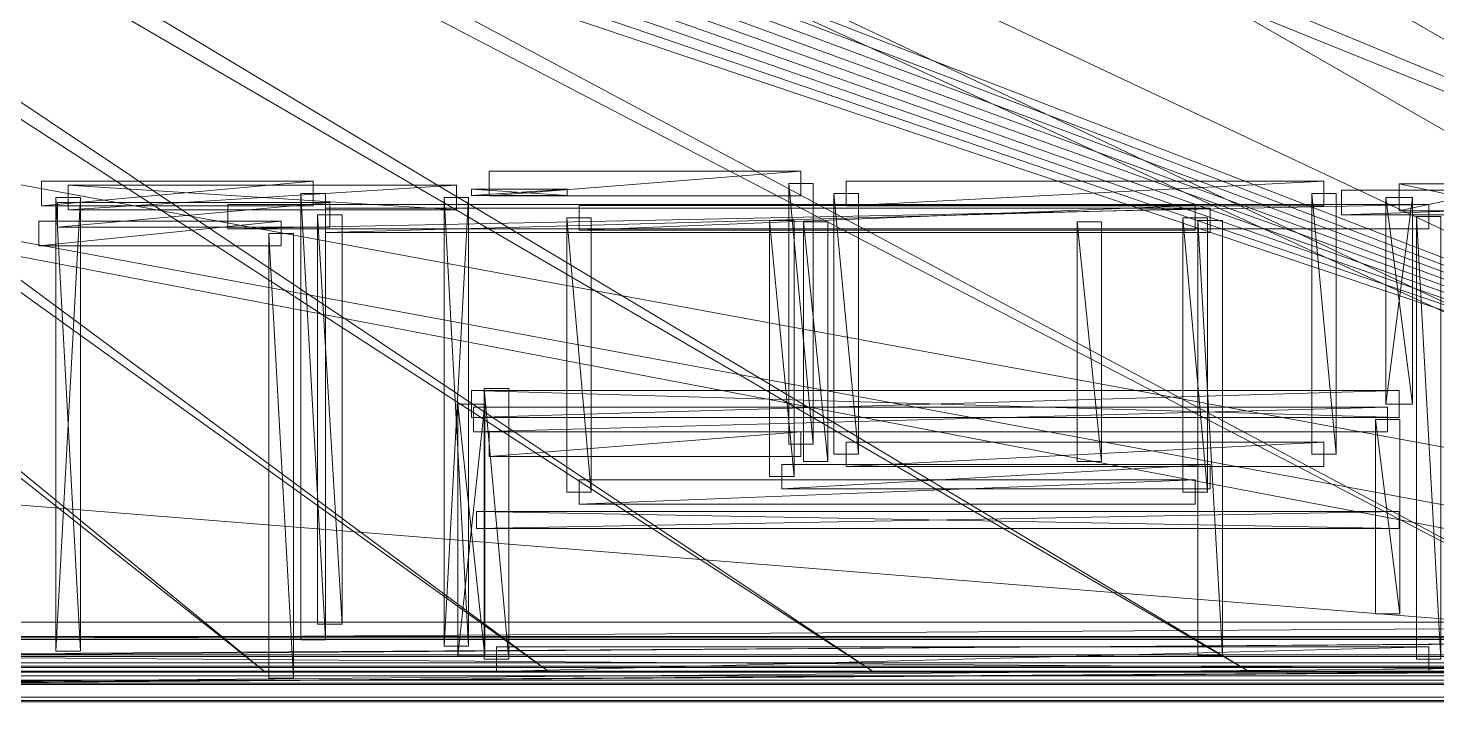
# Model space of a CAD drawing. Header units: millimetres. Extents: x -207 to 60078, y -249 to 35796.
# Drawn here: x 33414 to 44896, y -249 to 5243 of the extents above; entities that cross this region are included whole.
import ezdxf

# ---------------------------------------------------------------- set-up
doc = ezdxf.new("R2010")
doc.units = ezdxf.units.MM
for name, color, linetype, lineweight, true_color in [('F01_DOORS', 7, 'Continuous', 18, 0xb07c4b), ('F01_SLABS', 7, 'Continuous', 18, 0xa6b7af), ('F01_WALLS', 7, 'Continuous', 18, 0xc4ccd5), ('F02_SLABS', 7, 'Continuous', 18, 0xa6b7af), ('F02_WALLS', 7, 'Continuous', 18, 0xc4ccd5), ('F03_SLABS', 7, 'Continuous', 18, 0xa6b7af), ('F03_WALLS', 7, 'Continuous', 18, 0xc4ccd5), ('F04_SLABS', 7, 'Continuous', 18, 0xa6b7af), ('F04_WALLS', 7, 'Continuous', 18, 0xc4ccd5), ('F07_SLABS', 7, 'Continuous', 18, 0xa6b7af), ('F07_WALLS', 7, 'Continuous', 18, 0xc4ccd5), ('F08_SLABS', 7, 'Continuous', 18, 0xa6b7af), ('F08_WALLS', 7, 'Continuous', 18, 0xc4ccd5)]:
    doc.layers.add(name, color=color, linetype=linetype, lineweight=lineweight, true_color=true_color)

msp = doc.modelspace()

# ---------------------------------------------------------------- meshes
at = {"layer": 'F01_DOORS'}
mesh = msp.add_polyface(dxfattribs=at)
corners = [(37027, 3879, 2200), (37027, 3929, 2200), (37027, 3879), (37808, 3879), (37027, 3929), (37808, 3929, 2200), (37808, 3879, 2200), (37808, 3929)]
mesh.append_faces([[corners[k] for k in face] for face in [(0, 1, 2), (3, 0, 2), (2, 1, 4), (4, 3, 2), (0, 5, 1), (6, 0, 3), (6, 5, 0), (1, 5, 4), (7, 3, 4), (4, 5, 7), (7, 6, 3), (5, 6, 7)]])
at = {"layer": 'F01_SLABS'}
mesh = msp.add_polyface(dxfattribs=at)
corners = [(33281, 0, -240), (35336, 0, -240), (35336, 0), (33281, 0), (37651, 0, -240), (37651, 0), (40296, 0, -240), (40296, 0), (19514, 13886, -240), (43360, 0, -240), (19514, 13886), (43360, 0), (19701, 14181, -240), (46971, 0, -240), (19701, 14181), (46971, 0), (19873, 14484, -240), (51313, 0, -240), (19873, 14484), (51313, 0), (20030, 14796, -240), (56662, 0, -240), (20030, 14796), (56662, 0), (20171, 15115, -240), (60000, 1234, -240), (20171, 15115), (60000, 1234), (20297, 15440, -240), (60000, 3761, -240), (20297, 15440), (60000, 3761), (20406, 15772, -240), (60000, 6214, -240), (20406, 15772), (60000, 6214), (20499, 16108, -240), (20576, 16449, -240), (60000, 8607, -240), (20499, 16108), (60000, 8607), (20576, 16449), (20635, 16792, -240), (60000, 10953, -240), (60000, 10953), (20635, 16792), (20678, 17139, -240), (60000, 13266, -240), (60000, 13266), (20678, 17139), (20704, 17487, -240), (60000, 15556, -240), (60000, 15556), (20704, 17487), (20712, 17836, -240), (60000, 17836, -240), (60000, 17836), (20712, 17836)]
mesh.append_faces([[corners[k] for k in face] for face in [(0, 1, 2), (0, 2, 3), (1, 4, 5), (1, 5, 2), (4, 6, 7), (4, 7, 5), (8, 9, 6), (10, 7, 11), (6, 9, 11), (6, 11, 7), (12, 13, 9), (14, 11, 15), (9, 13, 15), (9, 15, 11), (16, 17, 13), (18, 15, 19), (13, 17, 19), (13, 19, 15), (20, 21, 17), (22, 19, 23), (17, 21, 23), (17, 23, 19), (24, 25, 21), (26, 23, 27), (21, 25, 27), (21, 27, 23), (28, 29, 25), (30, 27, 31), (25, 29, 31), (25, 31, 27), (32, 33, 29), (34, 31, 35), (29, 33, 35), (29, 35, 31), (36, 37, 38), (36, 38, 33), (39, 35, 40), (39, 40, 41), (33, 38, 40), (33, 40, 35), (37, 42, 43), (37, 43, 38), (41, 40, 44), (41, 44, 45), (38, 43, 44), (38, 44, 40), (42, 46, 47), (42, 47, 43), (45, 44, 48), (45, 48, 49), (43, 47, 48), (43, 48, 44), (46, 50, 51), (46, 51, 47), (49, 48, 52), (49, 52, 53), (47, 51, 52), (47, 52, 48), (50, 54, 55), (50, 55, 51), (53, 52, 56), (53, 56, 57), (51, 55, 56), (51, 56, 52)]])
mesh = msp.add_polyface(dxfattribs=at)
corners = [(20990, 0, -240), (22038, 0, -240), (22038, 0), (23136, 0, -240), (23136, 0), (16954, 11566, -240), (24293, 0, -240), (16954, 11566), (24293, 0), (17258, 11738, -240), (25520, 0, -240), (17258, 11738), (25520, 0), (17553, 11924, -240), (26831, 0, -240), (17553, 11924), (26831, 0), (17838, 12125, -240), (18113, 12340, -240), (28240, 0, -240), (17838, 12125), (28240, 0), (18113, 12340), (18377, 12568, -240), (29768, 0, -240), (29768, 0), (18377, 12568), (18630, 12808, -240), (31438, 0, -240), (31438, 0), (18630, 12808), (18871, 13061, -240), (33281, 0, -240), (33281, 0), (18871, 13061), (19099, 13325, -240), (35336, 0, -240), (35336, 0), (19099, 13325), (19313, 13600, -240), (37651, 0, -240), (37651, 0), (19313, 13600), (19514, 13886, -240), (40296, 0, -240), (40296, 0), (19514, 13886), (19701, 14181, -240), (43360, 0, -240), (43360, 0), (19701, 14181), (19873, 14484, -240), (46971, 0, -240), (46971, 0), (19873, 14484), (20030, 14796, -240), (51313, 0, -240), (51313, 0), (20030, 14796), (20171, 15115, -240), (56662, 0, -240), (56662, 0), (20171, 15115), (20297, 15440, -240), (60000, 1234, -240), (60000, 1234), (20297, 15440), (20406, 15772, -240), (60000, 3761, -240), (60000, 3761), (20406, 15772), (20499, 16108, -240), (60000, 6214, -240)]
mesh.append_faces([[corners[k] for k in face] for face in [(0, 1, 2), (1, 3, 4), (1, 4, 2), (5, 6, 3), (7, 4, 8), (3, 6, 8), (3, 8, 4), (9, 10, 6), (11, 8, 12), (6, 10, 12), (6, 12, 8), (13, 14, 10), (15, 12, 16), (10, 14, 16), (10, 16, 12), (17, 18, 19), (17, 19, 14), (20, 16, 21), (20, 21, 22), (14, 19, 21), (14, 21, 16), (18, 23, 24), (18, 24, 19), (22, 21, 25), (22, 25, 26), (19, 24, 25), (19, 25, 21), (23, 27, 28), (23, 28, 24), (26, 25, 29), (26, 29, 30), (24, 28, 29), (24, 29, 25), (27, 31, 32), (27, 32, 28), (30, 29, 33), (30, 33, 34), (28, 32, 33), (28, 33, 29), (31, 35, 36), (31, 36, 32), (34, 33, 37), (34, 37, 38), (35, 39, 40), (35, 40, 36), (38, 37, 41), (38, 41, 42), (39, 43, 44), (39, 44, 40), (42, 41, 45), (42, 45, 46), (43, 47, 48), (46, 49, 50), (47, 51, 52), (50, 53, 54), (51, 55, 56), (54, 57, 58), (55, 59, 60), (58, 61, 62), (59, 63, 64), (62, 65, 66), (63, 67, 68), (66, 69, 70), (67, 71, 72)]])
at = {"layer": 'F01_WALLS'}
mesh = msp.add_polyface(dxfattribs=at)
corners = [(33740, 3763, 4554), (33740, 3963, 4554), (33740, 3763), (36904, 3763), (33740, 3963), (36904, 3963, 4554), (36904, 3763, 4554), (36904, 3963)]
mesh.append_faces([[corners[k] for k in face] for face in [(0, 1, 2), (3, 0, 2), (2, 1, 4), (4, 3, 2), (0, 5, 1), (6, 0, 3), (6, 5, 0), (1, 5, 4), (7, 3, 4), (4, 5, 7), (7, 6, 3), (5, 6, 7)]])
mesh = msp.add_polyface(dxfattribs=at)
corners = [(44589, 3753, 4554), (44589, 3973, 4554), (44589, 3753), (45616, 3753), (44589, 3973), (45616, 3973, 4554), (45616, 3753, 4554), (45616, 3973)]
mesh.append_faces([[corners[k] for k in face] for face in [(0, 1, 2), (3, 0, 2), (2, 1, 4), (4, 3, 2), (0, 5, 1), (6, 0, 3), (6, 5, 0), (1, 5, 4), (7, 3, 4), (4, 5, 7), (7, 6, 3), (5, 6, 7)]])
mesh = msp.add_polyface(dxfattribs=at)
corners = [(33840, 164, 4554), (33640, 164, 4554), (33840, 164), (33840, 3863), (33640, 164), (33640, 3863, 4554), (33840, 3863, 4554), (33640, 3863)]
mesh.append_faces([[corners[k] for k in face] for face in [(0, 1, 2), (3, 0, 2), (2, 1, 4), (4, 3, 2), (0, 5, 1), (6, 0, 3), (6, 5, 0), (1, 5, 4), (7, 3, 4), (4, 5, 7), (7, 6, 3), (5, 6, 7)]])
mesh = msp.add_polyface(dxfattribs=at)
corners = [(36804, 3863, 4554), (37004, 3863, 4554), (36804, 3863), (36804, 205), (37004, 3863), (37004, 205, 4554), (36804, 205, 4554), (37004, 205)]
mesh.append_faces([[corners[k] for k in face] for face in [(0, 1, 2), (3, 0, 2), (2, 1, 4), (4, 3, 2), (0, 5, 1), (6, 0, 3), (6, 5, 0), (1, 5, 4), (7, 3, 4), (4, 5, 7), (7, 6, 3), (5, 6, 7)]])
mesh = msp.add_polyface(dxfattribs=at)
corners = [(44699, 2178, 4554), (44479, 2178, 4554), (44699, 2178), (44699, 3863), (44479, 2178), (44479, 3863, 4554), (44699, 3863, 4554), (44479, 3863)]
mesh.append_faces([[corners[k] for k in face] for face in [(0, 1, 2), (3, 0, 2), (2, 1, 4), (4, 3, 2), (0, 5, 1), (6, 0, 3), (6, 5, 0), (1, 5, 4), (7, 3, 4), (4, 5, 7), (7, 6, 3), (5, 6, 7)]])
mesh = msp.add_polyface(dxfattribs=at)
corners = [(37027, 2068, 4554), (37027, 2288, 4554), (37027, 2068), (44589, 2068), (37027, 2288), (44589, 2288, 4554), (44589, 2068, 4554), (44589, 2288)]
mesh.append_faces([[corners[k] for k in face] for face in [(0, 1, 2), (3, 0, 2), (2, 1, 4), (4, 3, 2), (0, 5, 1), (6, 0, 3), (6, 5, 0), (1, 5, 4), (7, 3, 4), (4, 5, 7), (7, 6, 3), (5, 6, 7)]])
mesh = msp.add_polyface(dxfattribs=at)
corners = [(37137, 123, 4554), (36917, 123, 4554), (37137, 123), (37137, 2178), (36917, 123), (36917, 2178, 4554), (37137, 2178, 4554), (36917, 2178)]
mesh.append_faces([[corners[k] for k in face] for face in [(0, 1, 2), (3, 0, 2), (2, 1, 4), (4, 3, 2), (0, 5, 1), (6, 0, 3), (6, 5, 0), (1, 5, 4), (7, 3, 4), (4, 5, 7), (7, 6, 3), (5, 6, 7)]])
mesh = msp.add_polyface(dxfattribs=at)
corners = [(37068, 1163, 4554), (37068, 1303, 4554), (37068, 1163), (44589, 1163), (37068, 1303), (44589, 1303, 4554), (44589, 1163, 4554), (44589, 1303)]
mesh.append_faces([[corners[k] for k in face] for face in [(0, 1, 2), (3, 0, 2), (2, 1, 4), (4, 3, 2), (0, 5, 1), (6, 0, 3), (6, 5, 0), (1, 5, 4), (7, 3, 4), (4, 5, 7), (7, 6, 3), (5, 6, 7)]])
mesh = msp.add_polyface(dxfattribs=at)
corners = [(53342, 283, 4554), (53342, -37, 4554), (53342, 283), (9658, 283), (53342, -37), (9658, -37, 4554), (9658, 283, 4554), (9658, -37)]
mesh.append_faces([[corners[k] for k in face] for face in [(0, 1, 2), (3, 0, 2), (2, 1, 4), (4, 3, 2), (0, 5, 1), (6, 0, 3), (6, 5, 0), (1, 5, 4), (7, 3, 4), (4, 5, 7), (7, 6, 3), (5, 6, 7)]])
at = {"layer": 'F02_SLABS'}
mesh = msp.add_polyface(dxfattribs=at)
corners = [(53034, 35332, 4584), (53034, 32593, 4584), (19084, 22129, 4584), (19084, 22129, 4834), (53034, 32593, 4834), (53034, 35332, 4834), (53321, 4099, 4584), (55084, 32593, 4584), (55084, 32593, 4834), (53321, 4099, 4834), (19625, 21375, 4834), (19744, 21176, 4834), (19857, 20974, 4584), (19744, 21176, 4584), (19857, 20974, 4834), (19963, 20767, 4584), (19963, 20767, 4834), (20062, 20557, 4584), (20062, 20557, 4834), (20154, 20344, 4584), (20154, 20344, 4834), (20239, 20129, 4584), (20239, 20129, 4834), (20318, 19910, 4584), (20318, 19910, 4834), (20389, 19689, 4584), (20389, 19689, 4834), (20452, 19466, 4584), (20452, 19466, 4834), (20509, 19241, 4584), (20509, 19241, 4834), (20558, 19014, 4584), (20558, 19014, 4834), (20599, 18786, 4584), (20599, 18786, 4834), (20633, 18556, 4584), (20633, 18556, 4834), (20660, 18326, 4584), (20660, 18326, 4834), (20679, 18095, 4584), (20679, 18095, 4834), (20690, 17863, 4584), (20690, 17863, 4834), (55084, 4099, 4584), (55084, 4099, 4834)]
mesh.append_faces([[corners[k] for k in face] for face in [(0, 1, 2), (3, 4, 5), (6, 1, 7), (8, 4, 9), (4, 10, 11), (12, 13, 1), (4, 11, 14), (15, 12, 1), (4, 14, 16), (17, 15, 1), (4, 16, 18), (19, 17, 1), (4, 18, 20), (21, 19, 1), (4, 20, 22), (23, 21, 1), (4, 22, 24), (25, 23, 1), (4, 24, 26), (27, 25, 1), (4, 26, 28), (29, 27, 1), (4, 28, 30), (31, 29, 1), (4, 30, 32), (33, 31, 1), (4, 32, 34), (35, 33, 1), (4, 34, 36), (37, 35, 1), (4, 36, 38), (39, 37, 1), (4, 38, 40), (41, 39, 1), (4, 40, 42), (43, 7, 8, 44), (7, 1, 4, 8), (1, 0, 5, 4)]])
mesh = msp.add_polyface(dxfattribs=at)
corners = [(55084, 32593, 4584), (55084, 4099, 4584), (53321, 4099, 4584), (53321, 4099, 4834), (55084, 4099, 4834), (55084, 32593, 4834), (53034, 32593, 4584), (20690, 17863, 4584), (20690, 17863, 4834), (53034, 32593, 4834), (19229, 13314, 4584), (53321, 134, 4584), (53321, 134, 4834), (19229, 13314, 4834), (19963, 14494, 4584), (20062, 14704, 4584), (20154, 14917, 4584), (20154, 14917, 4834), (20062, 14704, 4834), (20239, 15133, 4584), (20239, 15133, 4834), (20318, 15351, 4584), (20318, 15351, 4834), (20389, 15572, 4584), (20389, 15572, 4834), (20452, 15795, 4584), (20452, 15795, 4834), (20509, 16021, 4584), (20509, 16021, 4834), (20558, 16247, 4584), (20558, 16247, 4834), (20599, 16476, 4584), (20599, 16476, 4834), (20633, 16705, 4584), (20633, 16705, 4834), (20660, 16936, 4584), (20660, 16936, 4834), (20679, 17167, 4584), (20679, 17167, 4834), (20690, 17399, 4584), (20690, 17399, 4834), (20694, 17631, 4584), (20694, 17631, 4834), (9709, 134, 4584), (9709, 134, 4834)]
mesh.append_faces([[corners[k] for k in face] for face in [(0, 1, 2), (3, 4, 5), (6, 2, 7), (8, 3, 9), (10, 2, 11), (12, 3, 13), (14, 15, 2), (15, 16, 2), (3, 17, 18), (16, 19, 2), (3, 20, 17), (19, 21, 2), (3, 22, 20), (21, 23, 2), (3, 24, 22), (23, 25, 2), (3, 26, 24), (25, 27, 2), (3, 28, 26), (27, 29, 2), (3, 30, 28), (29, 31, 2), (3, 32, 30), (31, 33, 2), (3, 34, 32), (33, 35, 2), (3, 36, 34), (35, 37, 2), (3, 38, 36), (37, 39, 2), (3, 40, 38), (7, 2, 41), (42, 3, 8), (39, 41, 2), (3, 42, 40), (43, 11, 12, 44), (11, 2, 3, 12), (2, 1, 4, 3)]])
mesh = msp.add_polyface(dxfattribs=at)
corners = [(53321, 134, 4584), (9709, 134, 4584), (17920, 12005, 4584), (17920, 12005, 4834), (9709, 134, 4834), (53321, 134, 4834), (18101, 12149, 4584), (18101, 12149, 4834), (18278, 12299, 4584), (18278, 12299, 4834), (18450, 12455, 4584), (18450, 12455, 4834), (18617, 12617, 4584), (18617, 12617, 4834), (18778, 12783, 4584), (18778, 12783, 4834), (18934, 12955, 4584), (18934, 12955, 4834), (19084, 13132, 4584), (19084, 13132, 4834), (19229, 13314, 4584), (19229, 13314, 4834), (19367, 13500, 4584), (53321, 4099, 4584), (53321, 4099, 4834), (19367, 13500, 4834), (19499, 13691, 4584), (19499, 13691, 4834), (19625, 13886, 4584), (19625, 13886, 4834), (19744, 14085, 4584), (19744, 14085, 4834), (19857, 14288, 4584), (19857, 14288, 4834), (19963, 14494, 4584), (19963, 14494, 4834), (20062, 14704, 4834), (20690, 17863, 4584), (20694, 17631, 4584), (20694, 17631, 4834), (20690, 17863, 4834), (20690, 17399, 4584), (20690, 17399, 4834), (20679, 17167, 4584), (20679, 17167, 4834), (20660, 16936, 4584), (20660, 16936, 4834), (20633, 16705, 4584), (20633, 16705, 4834), (20599, 16476, 4584), (20599, 16476, 4834), (20679, 18095, 4584), (20679, 18095, 4834)]
mesh.append_faces([[corners[k] for k in face] for face in [(0, 1, 2), (3, 4, 5), (0, 2, 6), (7, 3, 5), (0, 6, 8), (9, 7, 5), (0, 8, 10), (11, 9, 5), (0, 10, 12), (13, 11, 5), (0, 12, 14), (15, 13, 5), (0, 14, 16), (17, 15, 5), (0, 16, 18), (19, 17, 5), (0, 18, 20), (21, 19, 5), (20, 22, 23), (24, 25, 21), (22, 26, 23), (24, 27, 25), (26, 28, 23), (24, 29, 27), (28, 30, 23), (24, 31, 29), (30, 32, 23), (24, 33, 31), (32, 34, 23), (24, 35, 33), (24, 36, 35), (37, 38, 39, 40), (38, 41, 42, 39), (41, 43, 44, 42), (43, 45, 46, 44), (45, 47, 48, 46), (47, 49, 50, 48), (51, 37, 40, 52)]])
at = {"layer": 'F02_WALLS'}
mesh = msp.add_polyface(dxfattribs=at)
corners = [(37171, 4077, 4834), (39713, 4077, 4834), (37171, 3877, 4834), (37171, 3877, 9511), (39713, 4077, 9511), (37171, 4077, 9511), (39713, 3877, 4834), (39713, 3877, 9511)]
mesh.append_faces([[corners[k] for k in face] for face in [(0, 1, 2), (3, 4, 5), (6, 2, 1), (4, 3, 7), (2, 6, 7, 3), (6, 1, 4, 7), (1, 0, 5, 4), (0, 2, 3, 5)]])
mesh = msp.add_polyface(dxfattribs=at)
corners = [(33523, 3995, 4834), (35737, 3995, 4834), (33523, 3795, 4834), (33523, 3795, 9511), (35737, 3995, 9511), (33523, 3995, 9511), (35737, 3795, 4834), (35737, 3795, 9511)]
mesh.append_faces([[corners[k] for k in face] for face in [(0, 1, 2), (3, 4, 5), (6, 2, 1), (4, 3, 7), (2, 6, 7, 3), (6, 1, 4, 7), (1, 0, 5, 4), (0, 2, 3, 5)]])
mesh = msp.add_polyface(dxfattribs=at)
corners = [(39813, 3977, 4834), (39813, 1851, 4834), (39613, 3977, 4834), (39613, 3977, 9511), (39813, 1851, 9511), (39813, 3977, 9511), (39613, 1851, 4834), (39613, 1851, 9511)]
mesh.append_faces([[corners[k] for k in face] for face in [(0, 1, 2), (3, 4, 5), (6, 2, 1), (4, 3, 7), (2, 6, 7, 3), (6, 1, 4, 7), (1, 0, 5, 4), (0, 2, 3, 5)]])
mesh = msp.add_polyface(dxfattribs=at)
corners = [(40082, 3995, 4834), (43976, 3995, 4834), (40082, 3795, 4834), (40082, 3795, 9511), (43976, 3995, 9511), (40082, 3995, 9511), (43976, 3795, 4834), (43976, 3795, 9511)]
mesh.append_faces([[corners[k] for k in face] for face in [(0, 1, 2), (3, 4, 5), (6, 2, 1), (4, 3, 7), (2, 6, 7, 3), (6, 1, 4, 7), (1, 0, 5, 4), (0, 2, 3, 5)]])
mesh = msp.add_polyface(dxfattribs=at)
corners = [(35837, 3895, 4834), (35837, 257, 4834), (35637, 3895, 4834), (35637, 3895, 9511), (35837, 257, 9511), (35837, 3895, 9511), (35637, 257, 4834), (35637, 257, 9511)]
mesh.append_faces([[corners[k] for k in face] for face in [(0, 1, 2), (3, 4, 5), (6, 2, 1), (4, 3, 7), (2, 6, 7, 3), (6, 1, 4, 7), (1, 0, 5, 4), (0, 2, 3, 5)]])
mesh = msp.add_polyface(dxfattribs=at)
corners = [(39982, 1769, 4834), (39982, 3895, 4834), (40182, 1769, 4834), (40182, 1769, 9511), (39982, 3895, 9511), (39982, 1769, 9511), (40182, 3895, 4834), (40182, 3895, 9511)]
mesh.append_faces([[corners[k] for k in face] for face in [(0, 1, 2), (3, 4, 5), (6, 2, 1), (4, 3, 7), (2, 6, 7, 3), (6, 1, 4, 7), (1, 0, 5, 4), (0, 2, 3, 5)]])
mesh = msp.add_polyface(dxfattribs=at)
corners = [(44076, 3895, 4834), (44076, 1769, 4834), (43876, 3895, 4834), (43876, 3895, 9511), (44076, 1769, 9511), (44076, 3895, 9511), (43876, 1769, 4834), (43876, 1769, 9511)]
mesh.append_faces([[corners[k] for k in face] for face in [(0, 1, 2), (3, 4, 5), (6, 2, 1), (4, 3, 7), (2, 6, 7, 3), (6, 1, 4, 7), (1, 0, 5, 4), (0, 2, 3, 5)]])
mesh = msp.add_polyface(dxfattribs=at)
corners = [(39713, 1751, 4834), (37171, 1751, 4834), (39713, 1951, 4834), (39713, 1951, 9511), (37171, 1751, 9511), (39713, 1751, 9511), (37171, 1951, 4834), (37171, 1951, 9511)]
mesh.append_faces([[corners[k] for k in face] for face in [(0, 1, 2), (3, 4, 5), (6, 2, 1), (4, 3, 7), (2, 6, 7, 3), (6, 1, 4, 7), (1, 0, 5, 4), (0, 2, 3, 5)]])
mesh = msp.add_polyface(dxfattribs=at)
corners = [(43976, 1669, 4834), (40082, 1669, 4834), (43976, 1869, 4834), (43976, 1869, 9511), (40082, 1669, 9511), (43976, 1669, 9511), (40082, 1869, 4834), (40082, 1869, 9511)]
mesh.append_faces([[corners[k] for k in face] for face in [(0, 1, 2), (3, 4, 5), (6, 2, 1), (4, 3, 7), (2, 6, 7, 3), (6, 1, 4, 7), (1, 0, 5, 4), (0, 2, 3, 5)]])
mesh = msp.add_polyface(dxfattribs=at)
corners = [(53321, -6, 4834), (9709, -6, 4834), (53321, 274, 4834), (53321, 274, 9511), (9709, -6, 9511), (53321, -6, 9511), (9709, 274, 4834), (9709, 274, 9511)]
mesh.append_faces([[corners[k] for k in face] for face in [(0, 1, 2), (3, 4, 5), (6, 2, 1), (4, 3, 7), (2, 6, 7, 3), (6, 1, 4, 7), (1, 0, 5, 4), (0, 2, 3, 5)]])
at = {"layer": 'F03_SLABS'}
mesh = msp.add_polyface(dxfattribs=at)
corners = [(55169, 3554, 9541), (53452, 3554, 9541), (43532, 27491, 9541), (43532, 27491, 9791), (53452, 3554, 9791), (55169, 3554, 9791), (53452, 260, 9541), (9794, 260, 9541), (22477, 5973, 9541), (22477, 5973, 9791), (9794, 260, 9791), (53452, 260, 9791), (43532, 5973, 9541), (43532, 5973, 9791), (4729, 4472, 9541), (4729, 4472, 9791), (3891, 32828, 9541), (22477, 27491, 9541), (22477, 27491, 9791), (3891, 32828, 9791), (53369, 35372, 9541), (53369, 32370, 9541), (53369, 32370, 9791), (53369, 35372, 9791), (55169, 32370, 9541), (55169, 32370, 9791), (5984, 35372, 9541), (5984, 35372, 9791)]
mesh.append_faces([[corners[k] for k in face] for face in [(0, 1, 2), (3, 4, 5), (6, 7, 8), (9, 10, 11), (8, 12, 6), (11, 13, 9), (8, 7, 14), (15, 10, 9), (14, 16, 17), (18, 19, 15), (20, 21, 2), (3, 22, 23), (2, 24, 0), (5, 25, 3), (12, 1, 6), (11, 4, 13), (14, 17, 8), (9, 18, 15), (20, 2, 17), (18, 3, 23), (1, 12, 2), (3, 13, 4), (17, 16, 26), (27, 19, 18), (2, 21, 24), (25, 22, 3), (17, 26, 20), (23, 27, 18), (20, 26, 27, 23), (26, 16, 19, 27), (16, 14, 15, 19), (14, 7, 10, 15), (7, 6, 11, 10), (6, 1, 4, 11), (1, 0, 5, 4), (0, 24, 25, 5), (24, 21, 22, 25), (21, 20, 23, 22), (8, 17, 18, 9), (17, 2, 3, 18), (2, 12, 13, 3), (12, 8, 9, 13)]])
at = {"layer": 'F03_WALLS'}
mesh = msp.add_polyface(dxfattribs=at)
corners = [(33653, 3821, 9791), (35872, 3821, 9791), (33653, 3621, 9791), (33653, 3621, 13849), (35872, 3821, 13849), (33653, 3821, 13849), (35872, 3621, 9791), (35872, 3621, 13849)]
mesh.append_faces([[corners[k] for k in face] for face in [(0, 1, 2), (3, 4, 5), (6, 2, 1), (4, 3, 7), (2, 6, 7, 3), (6, 1, 4, 7), (1, 0, 5, 4), (0, 2, 3, 5)]])
mesh = msp.add_polyface(dxfattribs=at)
corners = [(35972, 3721, 9791), (35972, 385, 9791), (35772, 3721, 9791), (35772, 3721, 13849), (35972, 385, 13849), (35972, 3721, 13849), (35772, 385, 9791), (35772, 385, 13849)]
mesh.append_faces([[corners[k] for k in face] for face in [(0, 1, 2), (3, 4, 5), (6, 2, 1), (4, 3, 7), (2, 6, 7, 3), (6, 1, 4, 7), (1, 0, 5, 4), (0, 2, 3, 5)]])
mesh = msp.add_polyface(dxfattribs=at)
corners = [(37044, 2153, 9791), (44495, 2153, 9791), (37044, 1953, 9791), (37044, 1953, 13849), (44495, 2153, 13849), (37044, 2153, 13849), (44495, 1953, 9791), (44495, 1953, 13849)]
mesh.append_faces([[corners[k] for k in face] for face in [(0, 1, 2), (3, 4, 5), (6, 2, 1), (4, 3, 7), (2, 6, 7, 3), (6, 1, 4, 7), (1, 0, 5, 4), (0, 2, 3, 5)]])
mesh = msp.add_polyface(dxfattribs=at)
corners = [(44395, 2053, 9791), (44595, 2053, 9791), (44595, 468, 9791), (44595, 468, 13849), (44595, 2053, 13849), (44395, 2053, 13849), (44395, 468, 9791), (44395, 468, 13849)]
mesh.append_faces([[corners[k] for k in face] for face in [(0, 1, 2), (3, 4, 5), (2, 6, 0), (5, 7, 3), (0, 6, 7, 5), (6, 2, 3, 7), (2, 1, 4, 3), (1, 0, 5, 4)]])
mesh = msp.add_polyface(dxfattribs=at)
corners = [(53452, 120, 9791), (9794, 120, 9791), (53452, 400, 9791), (53452, 400, 13849), (9794, 120, 13849), (53452, 120, 13849), (9794, 400, 9791), (9794, 400, 13849)]
mesh.append_faces([[corners[k] for k in face] for face in [(0, 1, 2), (3, 4, 5), (6, 2, 1), (4, 3, 7), (2, 6, 7, 3), (6, 1, 4, 7), (1, 0, 5, 4), (0, 2, 3, 5)]])
at = {"layer": 'F04_SLABS'}
mesh = msp.add_polyface(dxfattribs=at)
corners = [(54411, 32359, 13879), (54411, 3443, 13879), (52806, 3443, 13879), (52806, 3443, 14129), (54411, 3443, 14129), (54411, 32359, 14129), (10037, -98, 13879), (10736, 1504, 13879), (21851, 5635, 13879), (21851, 5635, 14129), (10736, 1504, 14129), (10037, -98, 14129), (5303, 5635, 13879), (4973, 4201, 13879), (4232, 33118, 13879), (4232, 33118, 14129), (4973, 4201, 14129), (5303, 5635, 14129), (21851, 7068, 13879), (37575, 7068, 13879), (37575, 7068, 14129), (21851, 7068, 14129), (21851, 28186, 13879), (21851, 29451, 13879), (37575, 28186, 13879), (37575, 28186, 14129), (21851, 29451, 14129), (21851, 28186, 14129), (5261, 29451, 13879), (5261, 29451, 14129), (52765, 35521, 13879), (52765, 32359, 13879), (52765, 32359, 14129), (52765, 35521, 14129), (52806, -98, 13879), (38645, 8037, 13879), (38645, 8037, 14129), (52806, -98, 14129), (6291, 35521, 13879), (6291, 35521, 14129), (38645, 27090, 13879), (38645, 27090, 14129)]
mesh.append_faces([[corners[k] for k in face] for face in [(0, 1, 2), (3, 4, 5), (6, 7, 8), (9, 10, 11), (12, 13, 14), (15, 16, 17), (18, 19, 8), (9, 20, 21), (22, 23, 24), (25, 26, 27), (14, 28, 12), (17, 29, 15), (30, 31, 24), (25, 32, 33), (2, 31, 0), (5, 32, 3), (13, 12, 7), (10, 17, 16), (34, 19, 35), (36, 20, 37), (28, 14, 38), (39, 15, 29), (24, 23, 30), (33, 26, 25), (7, 6, 13), (16, 11, 10), (38, 23, 28), (29, 26, 39), (8, 34, 6), (11, 37, 9), (23, 38, 30), (33, 39, 26), (34, 8, 19), (20, 9, 37), (24, 31, 40), (41, 32, 25), (35, 2, 34), (37, 3, 36), (40, 31, 2), (3, 32, 41), (2, 35, 40), (41, 36, 3), (31, 30, 33, 32), (30, 38, 39, 33), (38, 14, 15, 39), (14, 13, 16, 15), (13, 6, 11, 16), (6, 34, 37, 11), (34, 2, 3, 37), (2, 1, 4, 3), (1, 0, 5, 4), (0, 31, 32, 5), (7, 12, 17, 10), (12, 28, 29, 17), (28, 23, 26, 29), (23, 22, 27, 26), (22, 24, 25, 27), (24, 40, 41, 25), (40, 35, 36, 41), (35, 19, 20, 36), (19, 18, 21, 20), (18, 8, 9, 21), (8, 7, 10, 9)]])
at = {"layer": 'F04_WALLS'}
mesh = msp.add_polyface(dxfattribs=at)
corners = [(44120, 3922, 14129), (50048, 3922, 14129), (44120, 3722, 14129), (44120, 3722, 17939), (50048, 3922, 17939), (44120, 3922, 17939), (50048, 3722, 14129), (50048, 3722, 17939)]
mesh.append_faces([[corners[k] for k in face] for face in [(0, 1, 2), (3, 4, 5), (6, 2, 1), (4, 3, 7), (2, 6, 7, 3), (6, 1, 4, 7), (1, 0, 5, 4), (0, 2, 3, 5)]])
mesh = msp.add_polyface(dxfattribs=at)
corners = [(37904, 3796, 14129), (42926, 3796, 14129), (37904, 3596, 14129), (37904, 3596, 17939), (42926, 3796, 17939), (37904, 3796, 17939), (42926, 3596, 14129), (42926, 3596, 17939)]
mesh.append_faces([[corners[k] for k in face] for face in [(0, 1, 2), (3, 4, 5), (6, 2, 1), (4, 3, 7), (2, 6, 7, 3), (6, 1, 4, 7), (1, 0, 5, 4), (0, 2, 3, 5)]])
mesh = msp.add_polyface(dxfattribs=at)
corners = [(37804, 1461, 14129), (37804, 3696, 14129), (38004, 1461, 14129), (38004, 1461, 17939), (37804, 3696, 17939), (37804, 1461, 17939), (38004, 3696, 14129), (38004, 3696, 17939)]
mesh.append_faces([[corners[k] for k in face] for face in [(0, 1, 2), (3, 4, 5), (6, 2, 1), (4, 3, 7), (2, 6, 7, 3), (6, 1, 4, 7), (1, 0, 5, 4), (0, 2, 3, 5)]])
mesh = msp.add_polyface(dxfattribs=at)
corners = [(43026, 3696, 14129), (43026, 1461, 14129), (42826, 3696, 14129), (42826, 3696, 17939), (43026, 1461, 17939), (43026, 3696, 17939), (42826, 1461, 14129), (42826, 1461, 17939)]
mesh.append_faces([[corners[k] for k in face] for face in [(0, 1, 2), (3, 4, 5), (6, 2, 1), (4, 3, 7), (2, 6, 7, 3), (6, 1, 4, 7), (1, 0, 5, 4), (0, 2, 3, 5)]])
mesh = msp.add_polyface(dxfattribs=at)
corners = [(33500, 3669, 14129), (35476, 3669, 14129), (33500, 3469, 14129), (33500, 3469, 17939), (35476, 3669, 17939), (33500, 3669, 17939), (35476, 3469, 14129), (35476, 3469, 17939)]
mesh.append_faces([[corners[k] for k in face] for face in [(0, 1, 2), (3, 4, 5), (6, 2, 1), (4, 3, 7), (2, 6, 7, 3), (6, 1, 4, 7), (1, 0, 5, 4), (0, 2, 3, 5)]])
mesh = msp.add_polyface(dxfattribs=at)
corners = [(35376, 3569, 14129), (35576, 3569, 14129), (35576, -56, 14129), (35576, -56, 17939), (35576, 3569, 17939), (35376, 3569, 17939), (35376, -56, 14129), (35376, -56, 17939)]
mesh.append_faces([[corners[k] for k in face] for face in [(0, 1, 2), (3, 4, 5), (2, 6, 0), (5, 7, 3), (0, 6, 7, 5), (6, 2, 3, 7), (2, 1, 4, 3), (1, 0, 5, 4)]])
mesh = msp.add_polyface(dxfattribs=at)
corners = [(42926, 1361, 14129), (37904, 1361, 14129), (42926, 1561, 14129), (42926, 1561, 17939), (37904, 1361, 17939), (42926, 1361, 17939), (37904, 1561, 14129), (37904, 1561, 17939)]
mesh.append_faces([[corners[k] for k in face] for face in [(0, 1, 2), (3, 4, 5), (6, 2, 1), (4, 3, 7), (2, 6, 7, 3), (6, 1, 4, 7), (1, 0, 5, 4), (0, 2, 3, 5)]])
mesh = msp.add_polyface(dxfattribs=at)
corners = [(52806, -238, 14129), (10037, -238, 14129), (52806, 42, 14129), (52806, 42, 17939), (10037, -238, 17939), (52806, -238, 17939), (10037, 42, 14129), (10037, 42, 17939)]
mesh.append_faces([[corners[k] for k in face] for face in [(0, 1, 2), (3, 4, 5), (6, 2, 1), (4, 3, 7), (2, 6, 7, 3), (6, 1, 4, 7), (1, 0, 5, 4), (0, 2, 3, 5)]])
at = {"layer": 'F07_SLABS'}
mesh = msp.add_polyface(dxfattribs=at)
corners = [(5507, 5963, 27822), (4672, 4071, 27822), (3913, 32934, 27822), (3913, 32934, 28072), (4672, 4071, 28072), (5507, 5963, 28072), (16174, 5727, 27822), (21071, 5727, 27822), (16174, 2730, 27822), (16174, 2730, 28072), (21071, 5727, 28072), (16174, 5727, 28072), (4900, 32028, 27822), (4900, 32028, 28072), (5963, 35458, 27822), (51627, 35458, 27822), (21071, 29228, 27822), (21071, 29228, 28072), (51627, 35458, 28072), (5963, 35458, 28072), (9189, 2730, 27822), (9189, 2730, 28072), (9379, -109, 27822), (9379, -109, 28072), (51627, -109, 27822), (51627, -109, 28072)]
mesh.append_faces([[corners[k] for k in face] for face in [(0, 1, 2), (3, 4, 5), (6, 7, 8), (9, 10, 11), (2, 12, 0), (5, 13, 3), (14, 15, 16), (17, 18, 19), (1, 0, 20), (21, 5, 4), (12, 2, 14), (19, 3, 13), (20, 22, 1), (4, 23, 21), (14, 16, 12), (13, 17, 19), (22, 20, 8), (9, 21, 23), (16, 15, 24), (25, 18, 17), (8, 24, 22), (23, 25, 9), (24, 7, 16), (17, 10, 25), (8, 7, 24), (25, 10, 9), (15, 14, 19, 18), (14, 2, 3, 19), (2, 1, 4, 3), (1, 22, 23, 4), (22, 24, 25, 23), (24, 15, 18, 25), (0, 12, 13, 5), (12, 16, 17, 13), (16, 7, 10, 17), (7, 6, 11, 10), (6, 8, 9, 11), (8, 20, 21, 9), (20, 0, 5, 21)]])
at = {"layer": 'F07_WALLS'}
mesh = msp.add_polyface(dxfattribs=at)
corners = [(35837, 3776, 28072), (43049, 3776, 28072), (35837, 3576, 28072), (35837, 3576, 31697), (43049, 3776, 31697), (35837, 3776, 31697), (43049, 3576, 28072), (43049, 3576, 31697)]
mesh.append_faces([[corners[k] for k in face] for face in [(0, 1, 2), (3, 4, 5), (6, 2, 1), (4, 3, 7), (2, 6, 7, 3), (6, 1, 4, 7), (1, 0, 5, 4), (0, 2, 3, 5)]])
mesh = msp.add_polyface(dxfattribs=at)
corners = [(39657, 3676, 28072), (39657, 1587, 28072), (39457, 3676, 28072), (39457, 3676, 31697), (39657, 1587, 31697), (39657, 3676, 31697), (39457, 1587, 28072), (39457, 1587, 31697)]
mesh.append_faces([[corners[k] for k in face] for face in [(0, 1, 2), (3, 4, 5), (6, 2, 1), (4, 3, 7), (2, 6, 7, 3), (6, 1, 4, 7), (1, 0, 5, 4), (0, 2, 3, 5)]])
mesh = msp.add_polyface(dxfattribs=at)
corners = [(42949, 3676, 28072), (43149, 3676, 28072), (43149, 128, 28072), (43149, 128, 31697), (43149, 3676, 31697), (42949, 3676, 31697), (42949, 128, 28072), (42949, 128, 31697)]
mesh.append_faces([[corners[k] for k in face] for face in [(0, 1, 2), (3, 4, 5), (2, 6, 0), (5, 7, 3), (0, 6, 7, 5), (6, 2, 3, 7), (2, 1, 4, 3), (1, 0, 5, 4)]])
mesh = msp.add_polyface(dxfattribs=at)
corners = [(39557, 1687, 28072), (43049, 1687, 28072), (39557, 1487, 28072), (39557, 1487, 31697), (43049, 1687, 31697), (39557, 1687, 31697), (43049, 1487, 28072), (43049, 1487, 31697)]
mesh.append_faces([[corners[k] for k in face] for face in [(0, 1, 2), (3, 4, 5), (6, 2, 1), (4, 3, 7), (2, 6, 7, 3), (6, 1, 4, 7), (1, 0, 5, 4), (0, 2, 3, 5)]])
mesh = msp.add_polyface(dxfattribs=at)
corners = [(51627, -249, 28072), (9379, -249, 28072), (51627, 31, 28072), (51627, 31, 31697), (9379, -249, 31697), (51627, -249, 31697), (9379, 31, 28072), (9379, 31, 31697)]
mesh.append_faces([[corners[k] for k in face] for face in [(0, 1, 2), (3, 4, 5), (6, 2, 1), (4, 3, 7), (2, 6, 7, 3), (6, 1, 4, 7), (1, 0, 5, 4), (0, 2, 3, 5)]])
at = {"layer": 'F08_SLABS'}
mesh = msp.add_polyface(dxfattribs=at)
corners = [(50777, 35154, 31727), (50777, -71, 31727), (17943, 35154, 31727), (17943, 35154, 31977), (50777, -71, 31977), (50777, 35154, 31977), (17943, -71, 31727), (17943, -71, 31977)]
mesh.append_faces([[corners[k] for k in face] for face in [(0, 1, 2), (3, 4, 5), (6, 2, 1), (4, 3, 7), (2, 6, 7, 3), (6, 1, 4, 7), (1, 0, 5, 4), (0, 2, 3, 5)]])
at = {"layer": 'F08_WALLS'}
mesh = msp.add_polyface(dxfattribs=at)
corners = [(35042, 3606, 31977), (35042, 3806, 31977), (44830, 3806, 31977), (44830, 3806, 37150), (35042, 3806, 37150), (35042, 3606, 37150), (44830, 3606, 31977), (44830, 3606, 37150)]
mesh.append_faces([[corners[k] for k in face] for face in [(0, 1, 2), (3, 4, 5), (2, 6, 0), (5, 7, 3), (0, 6, 7, 5), (6, 2, 3, 7), (2, 1, 4, 3), (1, 0, 5, 4)]])
mesh = msp.add_polyface(dxfattribs=at)
corners = [(44930, 3706, 31977), (44930, 99, 31977), (44730, 3706, 31977), (44730, 3706, 37150), (44930, 99, 37150), (44930, 3706, 37150), (44730, 99, 31977), (44730, 99, 37150)]
mesh.append_faces([[corners[k] for k in face] for face in [(0, 1, 2), (3, 4, 5), (6, 2, 1), (4, 3, 7), (2, 6, 7, 3), (6, 1, 4, 7), (1, 0, 5, 4), (0, 2, 3, 5)]])
mesh = msp.add_polyface(dxfattribs=at)
corners = [(39933, 3663, 31977), (39933, 1711, 31977), (39733, 3663, 31977), (39733, 3663, 37150), (39933, 1711, 37150), (39933, 3663, 37150), (39733, 1711, 31977), (39733, 1711, 37150)]
mesh.append_faces([[corners[k] for k in face] for face in [(0, 1, 2), (3, 4, 5), (6, 2, 1), (4, 3, 7), (2, 6, 7, 3), (6, 1, 4, 7), (1, 0, 5, 4), (0, 2, 3, 5)]])
mesh = msp.add_polyface(dxfattribs=at)
corners = [(42163, 3663, 31977), (42163, 1711, 31977), (41963, 3663, 31977), (41963, 3663, 37150), (42163, 1711, 37150), (42163, 3663, 37150), (41963, 1711, 31977), (41963, 1711, 37150)]
mesh.append_faces([[corners[k] for k in face] for face in [(0, 1, 2), (3, 4, 5), (6, 2, 1), (4, 3, 7), (2, 6, 7, 3), (6, 1, 4, 7), (1, 0, 5, 4), (0, 2, 3, 5)]])
mesh = msp.add_polyface(dxfattribs=at)
corners = [(37131, 99, 31977), (37131, 2305, 31977), (37331, 99, 31977), (37331, 99, 37150), (37131, 2305, 37150), (37131, 99, 37150), (37331, 2305, 31977), (37331, 2305, 37150)]
mesh.append_faces([[corners[k] for k in face] for face in [(0, 1, 2), (3, 4, 5), (6, 2, 1), (4, 3, 7), (2, 6, 7, 3), (6, 1, 4, 7), (1, 0, 5, 4), (0, 2, 3, 5)]])
mesh = msp.add_polyface(dxfattribs=at)
corners = [(44830, 199, 31977), (44830, -1, 31977), (37231, -1, 31977), (37231, -1, 37150), (44830, -1, 37150), (44830, 199, 37150), (37231, 199, 31977), (37231, 199, 37150)]
mesh.append_faces([[corners[k] for k in face] for face in [(0, 1, 2), (3, 4, 5), (2, 6, 0), (5, 7, 3), (0, 6, 7, 5), (6, 2, 3, 7), (2, 1, 4, 3), (1, 0, 5, 4)]])
mesh = msp.add_polyface(dxfattribs=at)
corners = [(50530, -211, 31977), (18108, -211, 31977), (50530, 69, 31977), (50530, 69, 37150), (18108, -211, 37150), (50530, -211, 37150), (18108, 69, 31977), (18108, 69, 37150)]
mesh.append_faces([[corners[k] for k in face] for face in [(0, 1, 2), (3, 4, 5), (6, 2, 1), (4, 3, 7), (2, 6, 7, 3), (6, 1, 4, 7), (1, 0, 5, 4), (0, 2, 3, 5)]])

doc.saveas('drawing.dxf')
